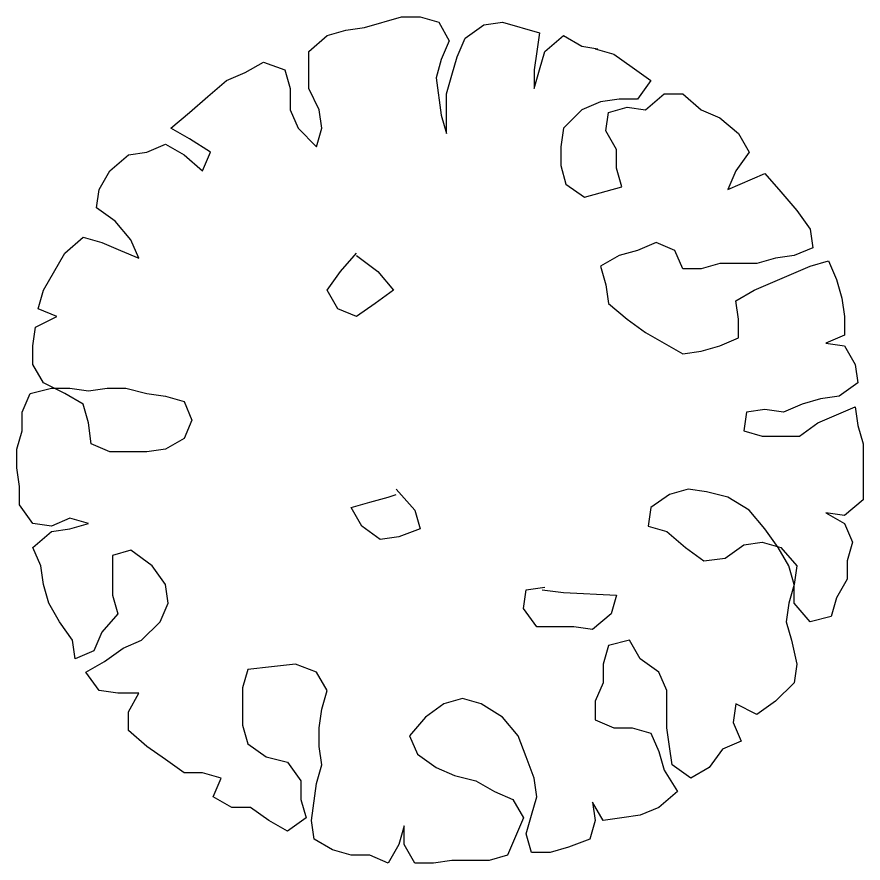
# Model space of a CAD drawing. Header units: millimetres. Extents: x 577 to 2337, y 236 to 943.
# Drawn here: x 820.421 to 824.492, y 692.895 to 696.963 of the extents above; entities that cross this region are included whole.
import ezdxf

# ---------------------------------------------------------------- set-up
doc = ezdxf.new("R2010")
doc.units = ezdxf.units.MM
doc.header["$LTSCALE"] = 0.01
doc.layers.add('06-Furn', color=4, linetype='Continuous')

# ---------------------------------------------------------------- blocks, each defined once
blk = doc.blocks.new('f27')
at = {"layer": '06-Furn', "color": 5}
for p, q in [((826.3948, 698.0145), (826.7782, 698.124)), ((826.7782, 698.124), (826.9699, 698.124)), ((826.9699, 698.124), (827.1615, 698.0693)), ((826.2031, 697.9872), (826.3948, 698.0145)), ((827.1615, 698.0693), (827.2711, 697.8777)), ((827.4354, 697.9051), (827.6271, 698.0419)), ((827.6271, 698.0419), (827.8188, 698.0693)), ((827.8188, 698.0693), (828.2022, 697.9598)), ((825.8197, 697.7682), (826.0114, 697.9324)), ((826.0114, 697.9324), (826.2031, 697.9872)), ((828.2022, 697.9598), (828.1748, 697.7682)), ((828.257, 697.7682), (828.4487, 697.9324)), ((828.4487, 697.9324), (828.6404, 697.823)), ((827.2711, 697.8777), (827.1889, 697.6861)), ((827.3532, 697.7135), (827.4354, 697.9051)), ((825.8197, 697.3851), (825.8197, 697.7682)), ((828.1748, 697.7682), (828.1474, 697.5767)), ((828.2022, 697.5767), (828.257, 697.7682)), ((828.6404, 697.823), (828.8047, 697.7956)), ((828.7773, 697.7956), (828.969, 697.7409)), ((828.969, 697.7409), (829.1607, 697.604)), ((825.1624, 697.5493), (825.3541, 697.6588)), ((825.3541, 697.6588), (825.5732, 697.5767)), ((827.1889, 697.6861), (827.1342, 697.4946)), ((827.2985, 697.5219), (827.3532, 697.7135)), ((825.5732, 697.5767), (825.628, 697.3851)), ((828.1474, 697.5767), (828.1474, 697.3851)), ((828.1474, 697.3851), (828.2022, 697.5767)), ((829.1607, 697.604), (829.3524, 697.4672)), ((824.9707, 697.4672), (825.1624, 697.5493)), ((827.1342, 697.4946), (827.1889, 697.1114)), ((827.2437, 697.3304), (827.2985, 697.5219)), ((824.779, 697.303), (824.9707, 697.4672)), ((829.3524, 697.4672), (829.2154, 697.2756)), ((824.5873, 697.1388), (824.779, 697.303)), ((825.628, 697.3851), (825.628, 697.1662)), ((825.9292, 697.1662), (825.8197, 697.3851)), ((827.2437, 696.9198), (827.2437, 697.3304)), ((829.2976, 697.1662), (829.4893, 697.3304)), ((829.4893, 697.3304), (829.681, 697.3304)), ((829.681, 697.3304), (829.8727, 697.1662)), ((828.8321, 697.2483), (828.6404, 697.1662)), ((829.0238, 697.2756), (828.8321, 697.2483)), ((829.2154, 697.2756), (829.0238, 697.2756)), ((824.3956, 696.9746), (824.5873, 697.1388)), ((825.628, 697.1662), (825.7101, 696.9746)), ((825.9566, 696.9746), (825.9292, 697.1662)), ((828.6404, 697.1662), (828.4487, 696.9746)), ((828.8868, 696.9472), (828.9142, 697.1388)), ((828.9142, 697.1388), (829.1059, 697.1935)), ((829.1059, 697.1935), (829.2976, 697.1662)), ((829.8727, 697.1662), (830.0644, 697.0841)), ((827.1889, 697.1114), (827.2437, 696.9198)), ((830.0644, 697.0841), (830.2561, 696.9198)), ((824.5873, 696.8651), (824.3956, 696.9746)), ((825.7101, 696.9746), (825.9018, 696.783)), ((825.9018, 696.783), (825.9566, 696.9746)), ((828.4487, 696.9746), (828.4213, 696.783)), ((824.8064, 696.7283), (824.5873, 696.8651)), ((828.9964, 696.7556), (828.8868, 696.9472)), ((830.2561, 696.9198), (830.3656, 696.7283)), ((824.1492, 696.7283), (824.3409, 696.8104)), ((824.3409, 696.8104), (824.5326, 696.7009)), ((828.4213, 696.783), (828.4213, 696.5914)), ((823.7658, 696.5367), (823.9575, 696.7009)), ((823.9575, 696.7009), (824.1492, 696.7283)), ((824.5326, 696.7009), (824.7243, 696.5367)), ((824.7243, 696.5367), (824.8064, 696.7283)), ((828.9964, 696.5641), (828.9964, 696.7556)), ((830.3656, 696.7283), (830.2287, 696.5367)), ((823.6562, 696.3451), (823.7658, 696.5367)), ((828.4213, 696.5914), (828.476, 696.3999)), ((829.0511, 696.3725), (828.9964, 696.5641)), ((830.2287, 696.5367), (830.1466, 696.3451)), ((830.1466, 696.3451), (830.5299, 696.5093)), ((830.5299, 696.5093), (830.6943, 696.3178)), ((823.6288, 696.1536), (823.6562, 696.3451)), ((828.476, 696.3999), (828.6677, 696.263)), ((828.6677, 696.263), (829.0511, 696.3725)), ((830.6943, 696.3178), (830.8586, 696.1262)), ((823.8205, 696.0167), (823.6288, 696.1536)), ((830.8586, 696.1262), (830.9955, 695.9346)), ((823.9848, 695.8252), (823.8205, 696.0167)), ((830.9955, 695.9346), (831.0229, 695.7431)), ((823.3002, 695.6883), (823.4919, 695.8525)), ((823.4919, 695.8525), (823.6836, 695.7978)), ((824.067, 695.6336), (823.9848, 695.8252)), ((823.6836, 695.7978), (823.8753, 695.7157)), ((829.4071, 695.7978), (829.2154, 695.7157)), ((829.5988, 695.7157), (829.4071, 695.7978)), ((831.0229, 695.7431), (830.8312, 695.661)), ((823.0811, 695.3052), (823.3002, 695.6883)), ((823.8753, 695.7157), (824.067, 695.6336)), ((826.1483, 695.4968), (826.3126, 695.6883)), ((826.3126, 695.661), (826.5317, 695.4968)), ((829.0238, 695.661), (828.8321, 695.5515)), ((829.2154, 695.7157), (829.0238, 695.661)), ((829.681, 695.5241), (829.5988, 695.7157)), ((830.8312, 695.661), (830.6395, 695.6336)), ((830.0644, 695.5789), (829.8727, 695.5241)), ((830.4478, 695.5789), (830.0644, 695.5789)), ((830.6395, 695.6336), (830.4478, 695.5789)), ((830.9955, 695.5515), (831.1872, 695.6062)), ((831.1872, 695.6062), (831.2694, 695.4147)), ((826.0114, 695.3052), (826.1483, 695.4968)), ((826.5317, 695.4968), (826.696, 695.3052)), ((828.8321, 695.5515), (828.8868, 695.3599)), ((829.8727, 695.5241), (829.681, 695.5241)), ((830.6121, 695.3873), (830.8038, 695.4694)), ((830.8038, 695.4694), (830.9955, 695.5515)), ((830.4204, 695.3052), (830.6121, 695.3873)), ((831.2694, 695.4147), (831.3241, 695.2231)), ((823.0264, 695.1136), (823.0811, 695.3052)), ((826.1209, 695.1136), (826.0114, 695.3052)), ((826.696, 695.3052), (826.5043, 695.1684)), ((828.8868, 695.3599), (828.9142, 695.1684)), ((830.2287, 695.1957), (830.4204, 695.3052)), ((831.3241, 695.2231), (831.3515, 695.0315)), ((826.5043, 695.1684), (826.3126, 695.0315)), ((828.9142, 695.1684), (829.1059, 695.0042)), ((830.2561, 695.0042), (830.2287, 695.1957)), ((822.999, 694.9221), (823.2181, 695.0315)), ((823.2181, 695.0315), (823.0264, 695.1136)), ((826.3126, 695.0315), (826.1209, 695.1136)), ((831.3515, 695.0315), (831.3515, 694.84)), ((829.1059, 695.0042), (829.2976, 694.8673)), ((830.2561, 694.8126), (830.2561, 695.0042)), ((822.9716, 694.7305), (822.999, 694.9221)), ((829.2976, 694.8673), (829.4893, 694.7579)), ((830.0644, 694.7305), (830.2561, 694.8126)), ((831.3515, 694.84), (831.1598, 694.7579)), ((822.9716, 694.5389), (822.9716, 694.7305)), ((829.4893, 694.7579), (829.681, 694.6484)), ((829.8727, 694.6758), (830.0644, 694.7305)), ((831.1598, 694.7579), (831.3515, 694.7305)), ((831.3515, 694.7305), (831.461, 694.5389)), ((829.681, 694.6484), (829.8727, 694.6758)), ((823.0811, 694.3474), (822.9716, 694.5389)), ((831.461, 694.5389), (831.4884, 694.3474)), ((823.3002, 694.2379), (823.0811, 694.3474)), ((831.4884, 694.3474), (831.2967, 694.2105)), ((822.9442, 694.2379), (823.1633, 694.2926)), ((823.1633, 694.2926), (823.355, 694.2926)), ((823.355, 694.2926), (823.5467, 694.2653)), ((823.5467, 694.2653), (823.7384, 694.2926)), ((823.7384, 694.2926), (823.9301, 694.2926)), ((823.9301, 694.2926), (824.1492, 694.2379)), ((822.862, 694.0463), (822.9442, 694.2379)), ((823.4919, 694.1284), (823.3002, 694.2379)), ((824.1492, 694.2379), (824.3409, 694.2105)), ((824.3409, 694.2105), (824.5326, 694.1558)), ((831.105, 694.1832), (830.9133, 694.1284)), ((831.2967, 694.2105), (831.105, 694.1832)), ((823.5467, 693.9369), (823.4919, 694.1284)), ((824.5326, 694.1558), (824.6147, 693.9642)), ((830.5299, 694.0737), (830.3382, 694.0463)), ((830.7216, 694.0463), (830.5299, 694.0737)), ((830.9133, 694.1284), (830.7216, 694.0463)), ((831.2694, 694.019), (831.461, 694.1011)), ((831.461, 694.1011), (831.4884, 693.9095)), ((822.862, 693.8548), (822.862, 694.0463)), ((830.3382, 694.0463), (830.3109, 693.8548)), ((831.0777, 693.9369), (831.2694, 694.019)), ((823.5741, 693.7179), (823.5467, 693.9369)), ((824.6147, 693.9642), (824.5326, 693.7727)), ((830.886, 693.8), (831.0777, 693.9369)), ((831.4884, 693.9095), (831.5432, 693.7179)), ((822.8073, 693.6632), (822.862, 693.8548)), ((830.3109, 693.8548), (830.5026, 693.8)), ((824.5326, 693.7727), (824.3409, 693.6632)), ((830.5026, 693.8), (830.886, 693.8)), ((822.8073, 693.4716), (822.8073, 693.6632)), ((823.7658, 693.6358), (823.5741, 693.7179)), ((824.1492, 693.6358), (823.7658, 693.6358)), ((824.3409, 693.6632), (824.1492, 693.6358)), ((831.5432, 693.7179), (831.5432, 693.1432)), ((822.8347, 693.2801), (822.8073, 693.4716)), ((822.8347, 693.0885), (822.8347, 693.2801)), ((826.6412, 693.1706), (826.7234, 693.198)), ((826.7234, 693.2527), (826.9151, 693.0338)), ((829.5441, 693.198), (829.3524, 693.0611)), ((829.7358, 693.2527), (829.5441, 693.198)), ((829.9275, 693.2253), (829.7358, 693.2527)), ((830.1466, 693.1706), (829.9275, 693.2253)), ((826.2578, 693.0611), (826.4495, 693.1159)), ((826.4495, 693.1159), (826.6412, 693.1706)), ((830.3656, 693.0338), (830.1466, 693.1706)), ((831.5432, 693.1432), (831.3515, 692.979)), ((822.9716, 692.8969), (822.8347, 693.0885)), ((826.3674, 692.8696), (826.2578, 693.0611)), ((826.9151, 693.0338), (826.9699, 692.8422)), ((829.3524, 693.0611), (829.325, 692.8696)), ((830.5299, 692.8422), (830.3656, 693.0338)), ((823.355, 692.9517), (823.1633, 692.8696)), ((823.5467, 692.8969), (823.355, 692.9517)), ((831.3515, 692.979), (831.1598, 693.0064)), ((831.1598, 693.0064), (831.3515, 692.8969)), ((823.1633, 692.8696), (822.9716, 692.8969)), ((823.355, 692.8422), (823.5467, 692.8969)), ((826.5591, 692.7327), (826.3674, 692.8696)), ((829.325, 692.8696), (829.5167, 692.8148)), ((831.3515, 692.8969), (831.4337, 692.7054)), ((822.9716, 692.6506), (823.1633, 692.8148)), ((823.1633, 692.8148), (823.355, 692.8422)), ((826.7508, 692.7601), (826.5591, 692.7327)), ((826.9699, 692.8422), (826.7508, 692.7601)), ((829.5167, 692.8148), (829.7084, 692.6506)), ((830.6669, 692.6506), (830.5299, 692.8422)), ((830.1192, 692.5411), (830.3109, 692.678)), ((830.3109, 692.678), (830.5026, 692.7054)), ((830.5026, 692.7054), (830.6943, 692.6506)), ((831.4337, 692.7054), (831.3789, 692.5138)), ((823.0537, 692.459), (822.9716, 692.6506)), ((823.9848, 692.6233), (823.7931, 692.5685)), ((824.2039, 692.459), (823.9848, 692.6233)), ((829.7084, 692.6506), (829.9001, 692.5138)), ((830.7764, 692.459), (830.6669, 692.6506)), ((830.6943, 692.6506), (830.8586, 692.459)), ((823.7931, 692.5685), (823.7931, 692.158)), ((829.9001, 692.5138), (830.1192, 692.5411)), ((831.3789, 692.5138), (831.3789, 692.3222)), ((823.0811, 692.2675), (823.0537, 692.459)), ((824.3409, 692.2675), (824.2039, 692.459)), ((830.8312, 692.2675), (830.7764, 692.459)), ((830.8586, 692.459), (830.8312, 692.2675)), ((831.3789, 692.3222), (831.2694, 692.1306)), ((823.1359, 692.0759), (823.0811, 692.2675)), ((824.3682, 692.0759), (824.3409, 692.2675)), ((828.0653, 692.2127), (828.257, 692.2401)), ((830.8312, 692.2675), (830.7764, 692.0759)), ((830.8312, 692.0759), (830.8312, 692.2675)), ((823.7931, 692.158), (823.8479, 691.9664)), ((828.0379, 692.0212), (828.0653, 692.2127)), ((828.2296, 692.2127), (828.4487, 692.1854)), ((828.4487, 692.1854), (828.9964, 692.158)), ((828.9964, 692.158), (828.9416, 691.9664)), ((823.2454, 691.8843), (823.1359, 692.0759)), ((824.2861, 691.8843), (824.3682, 692.0759)), ((830.7764, 692.0759), (830.749, 691.8843)), ((830.9955, 691.8843), (830.8312, 692.0759)), ((831.2694, 692.1306), (831.2146, 691.9391)), ((828.1748, 691.8296), (828.0379, 692.0212)), ((823.8479, 691.9664), (823.6836, 691.7749)), ((828.9416, 691.9664), (828.7499, 691.8022)), ((831.2146, 691.9391), (830.9955, 691.8843)), ((823.3824, 691.6928), (823.2454, 691.8843)), ((824.0944, 691.6928), (824.2861, 691.8843)), ((828.5582, 691.8296), (828.1748, 691.8296)), ((828.7499, 691.8022), (828.5582, 691.8296)), ((830.749, 691.8843), (830.8038, 691.6928)), ((823.6836, 691.7749), (823.6015, 691.5833)), ((823.4098, 691.5012), (823.3824, 691.6928)), ((823.9027, 691.6107), (824.0944, 691.6928)), ((828.9142, 691.638), (828.8594, 691.4465)), ((829.1333, 691.6928), (828.9142, 691.638)), ((829.2428, 691.5012), (829.1333, 691.6928)), ((830.8038, 691.6928), (830.8586, 691.4465)), ((823.6015, 691.5833), (823.4098, 691.5012)), ((823.711, 691.4738), (823.9027, 691.6107)), ((823.5193, 691.3644), (823.711, 691.4738)), ((829.4345, 691.3644), (829.2428, 691.5012)), ((823.6562, 691.1728), (823.5193, 691.3644)), ((825.1898, 691.3917), (825.135, 691.2002)), ((825.4363, 691.4191), (825.1898, 691.3917)), ((825.6827, 691.4465), (825.4363, 691.4191)), ((825.9018, 691.3644), (825.6827, 691.4465)), ((826.0114, 691.1728), (825.9018, 691.3644)), ((828.8594, 691.4465), (828.8594, 691.2549)), ((829.5167, 691.1728), (829.4345, 691.3644)), ((830.8586, 691.4465), (830.8312, 691.2549)), ((825.135, 691.2002), (825.135, 690.817)), ((828.8594, 691.2549), (828.7773, 691.0633)), ((830.8312, 691.2549), (830.6395, 691.0633)), ((823.8479, 691.1454), (823.6562, 691.1728)), ((824.067, 691.1454), (823.8479, 691.1454)), ((823.9575, 690.9539), (824.067, 691.1454)), ((825.9566, 690.9812), (826.0114, 691.1728)), ((829.5167, 690.7897), (829.5167, 691.1728)), ((827.2163, 691.036), (827.0246, 690.8991)), ((827.408, 691.0907), (827.2163, 691.036)), ((827.5997, 691.036), (827.408, 691.0907)), ((827.8188, 690.8991), (827.5997, 691.036)), ((828.7773, 691.0633), (828.7773, 690.8718)), ((830.2287, 691.036), (830.2013, 690.8444)), ((830.4478, 690.9265), (830.2287, 691.036)), ((830.6395, 691.0633), (830.4478, 690.9265)), ((823.9575, 690.7623), (823.9575, 690.9539)), ((825.9292, 690.7897), (825.9566, 690.9812)), ((827.0246, 690.8991), (826.8603, 690.7076)), ((827.9831, 690.7076), (827.8188, 690.8991)), ((828.7773, 690.8718), (828.969, 690.7897)), ((830.2013, 690.8444), (830.2835, 690.6528)), ((824.1492, 690.5981), (823.9575, 690.7623)), ((825.135, 690.817), (825.1898, 690.6255)), ((825.9292, 690.5981), (825.9292, 690.7897)), ((828.969, 690.7897), (829.1607, 690.7897)), ((829.1607, 690.7897), (829.3524, 690.7349)), ((829.5441, 690.5981), (829.5167, 690.7897)), ((826.8603, 690.7076), (826.9425, 690.516)), ((828.0653, 690.4886), (827.9831, 690.7076)), ((829.3524, 690.7349), (829.4345, 690.5434)), ((824.3409, 690.4613), (824.1492, 690.5981)), ((825.1898, 690.6255), (825.3815, 690.4886)), ((825.9566, 690.4065), (825.9292, 690.5981)), ((829.5715, 690.4065), (829.5441, 690.5981)), ((830.2835, 690.6528), (830.0918, 690.5707)), ((825.3815, 690.4886), (825.6006, 690.4339)), ((826.9425, 690.516), (827.1342, 690.3792)), ((828.1474, 690.2697), (828.0653, 690.4886)), ((829.4345, 690.5434), (829.4893, 690.3518)), ((830.0918, 690.5707), (829.9549, 690.3792)), ((824.5326, 690.3244), (824.3409, 690.4613)), ((825.6006, 690.4339), (825.7375, 690.2423)), ((825.9018, 690.215), (825.9566, 690.4065)), ((829.7632, 690.2697), (829.5715, 690.4065)), ((824.7243, 690.3244), (824.5326, 690.3244)), ((824.9159, 690.2697), (824.7243, 690.3244)), ((827.1342, 690.3792), (827.3259, 690.2971)), ((829.4893, 690.3518), (829.6262, 690.1329)), ((829.9549, 690.3792), (829.7632, 690.2697)), ((824.8338, 690.0781), (824.9159, 690.2697)), ((825.7375, 690.2423), (825.7375, 690.0508)), ((827.3259, 690.2971), (827.5449, 690.2423)), ((827.5449, 690.2423), (827.7366, 690.1329)), ((828.1748, 690.0781), (828.1474, 690.2697)), ((825.8471, 689.8318), (825.9018, 690.215)), ((825.0255, 689.9687), (824.8338, 690.0781)), ((827.7366, 690.1329), (827.9283, 690.0508)), ((828.12, 689.8866), (828.1748, 690.0781)), ((829.6262, 690.1329), (829.4345, 689.9687)), ((825.2172, 689.9687), (825.0255, 689.9687)), ((825.4089, 689.8318), (825.2172, 689.9687)), ((825.7375, 690.0508), (825.7923, 689.8592)), ((827.9283, 690.0508), (828.0379, 689.8592)), ((828.8594, 689.8318), (828.7499, 690.0234)), ((828.7499, 690.0234), (828.7773, 689.8318)), ((829.4345, 689.9687), (829.2428, 689.8866)), ((828.0653, 689.695), (828.12, 689.8866)), ((829.2428, 689.8866), (829.0511, 689.8592)), ((825.6006, 689.7224), (825.4089, 689.8318)), ((825.7923, 689.8592), (825.6006, 689.7224)), ((825.8744, 689.6403), (825.8471, 689.8318)), ((828.0379, 689.8592), (827.9557, 689.6676)), ((828.7773, 689.8318), (828.7225, 689.6403)), ((829.0511, 689.8592), (828.8594, 689.8318)), ((826.8055, 689.7771), (826.7508, 689.5855)), ((826.8055, 689.5855), (826.8055, 689.7771)), ((826.0661, 689.5308), (825.8744, 689.6403)), ((827.9557, 689.6676), (827.8736, 689.4761)), ((828.12, 689.5034), (828.0653, 689.695)), ((828.7225, 689.6403), (828.5034, 689.5582)), ((826.2578, 689.4761), (826.0661, 689.5308)), ((826.7508, 689.5855), (826.6412, 689.394)), ((826.9151, 689.394), (826.8055, 689.5855)), ((828.5034, 689.5582), (828.3117, 689.5034)), ((826.4495, 689.4761), (826.2578, 689.4761)), ((826.6412, 689.394), (826.4495, 689.4761)), ((827.8736, 689.4761), (827.6819, 689.4213)), ((828.3117, 689.5034), (828.12, 689.5034)), ((827.1068, 689.394), (826.9151, 689.394)), ((827.2985, 689.4213), (827.1068, 689.394)), ((827.6819, 689.4213), (827.2985, 689.4213))]:
    blk.add_line(p, q, dxfattribs=at)

msp = doc.modelspace()

# ---------------------------------------------------------------- block references
at = {"layer": '06-Furn', "color": 5, "xscale": 0.4660473821077023, "yscale": 0.4660473821077023, "zscale": 0.4660473821077023}
msp.add_blockref('f27', (436.9535, 371.6046), dxfattribs=at)

doc.saveas('drawing.dxf')
